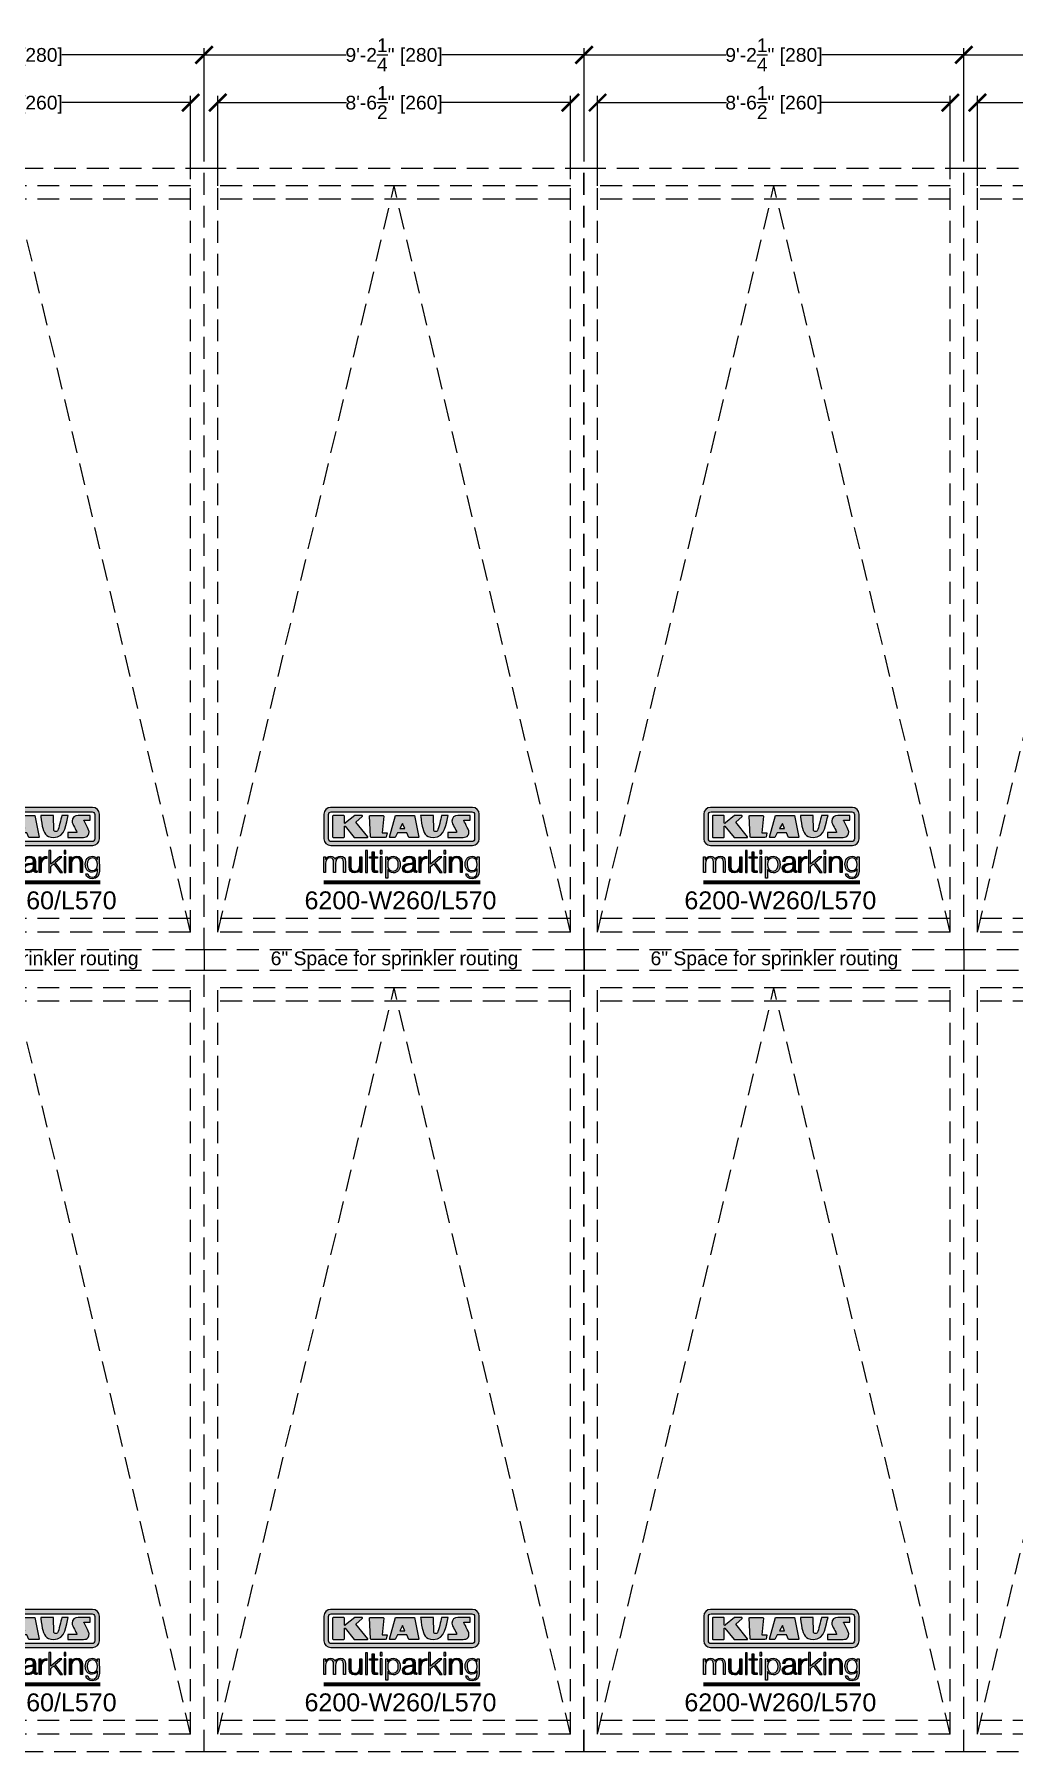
# Model space of a CAD drawing. Extents: x -210816 to 20092, y 4708 to 41486.
# Drawn here: x 17060.2 to 17344.3, y 5473.3 to 5971.7 of the extents above; entities that cross this region are included whole.
import ezdxf

# ---------------------------------------------------------------- set-up
doc = ezdxf.new("R2010")
doc.units = 0
doc.header["$MEASUREMENT"] = 0
doc.linetypes.add('DASHED', pattern=[0.2067, 0.1654, -0.0413])
doc.linetypes.add('HIDDEN', pattern=[9.525, 6.35, -3.175])
doc.layers.get('0').update_dxf_attribs({"linetype": 'CONTINUOUS'})
doc.layers.get('DEFPOINTS').update_dxf_attribs({"linetype": 'CONTINUOUS'})
for name, color, linetype in [('DIM', 6, 'CONTINUOUS'), ('KLAUS', 30, 'CONTINUOUS'), ('LOGO', 7, 'CONTINUOUS')]:
    doc.layers.add(name, color=color, linetype=linetype)
doc.styles.get("Standard").update_dxf_attribs({"font": 'arial.ttf'})
doc.dimstyles.get("Standard").update_dxf_attribs({"dimtxt": 5, "dimasz": 5, "dimexe": 2, "dimexo": 2, "dimgap": 0.09, "dimtad": 0, "dimtih": 1, "dimtoh": 1, "dimdec": 1, "dimzin": 0, "dimdsep": 46, "dimlunit": 4, "dimtxsty": 'Standard', "dimblk": 'ARCHTICK', "dimcen": -0.09, "dimadec": 0, "dimazin": 0, "dimtfac": 1, "dimtdec": 4, "dimtofl": 0, "dimtmove": 0, "dimatfit": 3, "dimldrblk": 'ARCHTICK', "dimfxl": 1, "dimtolj": 1, "dimtzin": 0, "dimarcsym": 0})

# ---------------------------------------------------------------- blocks, each defined once
blk = doc.blocks.new('KLAUS')
at = {"layer": 'LOGO'}
h = blk.add_hatch(color=8, dxfattribs=at)
h.dxf.hatch_style = 2
edge = h.paths.add_edge_path()
edge.add_spline(control_points=[(3.6, 29.09), (2.88, 29.09), (2.3, 28.51), (2.3, 27.8), (2.3, 27.8), (2.3, 16.11), (2.3, 16.11), (2.3, 15.39), (2.88, 14.81), (3.6, 14.81), (3.6, 14.81), (71.16, 14.81), (71.16, 14.81), (71.88, 14.81), (72.46, 15.39), (72.46, 16.11), (72.46, 16.11), (72.46, 27.8), (72.46, 27.8), (72.46, 28.51), (71.88, 29.09), (71.16, 29.09), (71.16, 29.09), (3.6, 29.09), (3.6, 29.09), (3.6, 29.09), (3.6, 29.09), (3.6, 29.09)], knot_values=[0, 0, 0, 0, 1, 1, 1, 2, 2, 2, 3, 3, 3, 4, 4, 4, 5, 5, 5, 6, 6, 6, 7, 7, 7, 8, 8, 8, 9, 9, 9, 9], degree=3, periodic=0)
edge = h.paths.add_edge_path()
edge.add_spline(control_points=[(3.35, 31.23), (3.35, 31.23), (71.47, 31.23), (71.47, 31.23), (73.26, 31.23), (74.71, 29.77), (74.71, 27.99), (74.71, 27.99), (74.71, 16.17), (74.71, 16.17), (74.71, 14.38), (73.26, 12.93), (71.47, 12.93), (71.47, 12.93), (3.35, 12.93), (3.35, 12.93), (1.56, 12.93), (0.11, 14.38), (0.11, 16.17), (0.11, 16.17), (0.11, 27.99), (0.11, 27.99), (0.11, 29.77), (1.56, 31.23), (3.35, 31.23), (3.35, 31.23), (3.35, 31.23), (3.35, 31.23)], knot_values=[0, 0, 0, 0, 1, 1, 1, 2, 2, 2, 3, 3, 3, 4, 4, 4, 5, 5, 5, 6, 6, 6, 7, 7, 7, 8, 8, 8, 9, 9, 9, 9], degree=3, periodic=0)
h = blk.add_hatch(color=8, dxfattribs=at)
h.dxf.hatch_style = 2
edge = h.paths.add_edge_path()
edge.add_spline(control_points=[(4.5, 27.33), (4.5, 27.33), (9.7, 27.33), (9.7, 27.33), (9.84, 27.33), (9.96, 27.22), (9.96, 27.08), (9.96, 27.08), (9.96, 23.69), (9.96, 23.69), (9.96, 23.69), (9.94, 23.64), (10.04, 23.59), (10.14, 23.53), (10.2, 23.57), (10.2, 23.57), (10.2, 23.57), (10.51, 23.75), (10.51, 23.75), (10.51, 23.75), (14.94, 27.33), (14.94, 27.33), (14.94, 27.33), (18.41, 27.33), (18.41, 27.33), (18.41, 27.33), (18.49, 27.33), (18.56, 27.2), (18.65, 27.04), (18.53, 26.91), (18.53, 26.91), (18.53, 26.91), (15.49, 24.11), (15.49, 24.11), (15.49, 24.11), (21.14, 17.06), (21.14, 17.06), (21.14, 17.06), (21.13, 16.91), (21.13, 16.91), (21.08, 16.84), (20.99, 16.82), (20.99, 16.82), (20.99, 16.82), (14.7, 16.82), (14.7, 16.82), (14.7, 16.82), (10.26, 22.17), (10.26, 22.17), (10.26, 22.17), (10.19, 22.24), (10.08, 22.21), (9.97, 22.18), (9.96, 22.11), (9.96, 22.11), (9.96, 22.11), (9.96, 17.08), (9.96, 17.08), (9.96, 16.94), (9.84, 16.82), (9.7, 16.82), (9.7, 16.82), (4.5, 16.82), (4.5, 16.82), (4.36, 16.82), (4.25, 16.94), (4.25, 17.08), (4.25, 17.08), (4.25, 27.08), (4.25, 27.08), (4.25, 27.22), (4.36, 27.33), (4.5, 27.33), (4.5, 27.33), (4.5, 27.33), (4.5, 27.33)], knot_values=[0, 0, 0, 0, 1, 1, 1, 2, 2, 2, 3, 3, 3, 4, 4, 4, 5, 5, 5, 6, 6, 6, 7, 7, 7, 8, 8, 8, 9, 9, 9, 10, 10, 10, 11, 11, 11, 12, 12, 12, 13, 13, 13, 14, 14, 14, 15, 15, 15, 16, 16, 16, 17, 17, 17, 18, 18, 18, 19, 19, 19, 20, 20, 20, 21, 21, 21, 22, 22, 22, 23, 23, 23, 24, 24, 24, 25, 25, 25, 25], degree=3, periodic=0)
h = blk.add_hatch(color=8, dxfattribs=at)
h.dxf.hatch_style = 2
h.paths.add_polyline_path([(22.42, 17.06), (21.97, 27.15), (22.24, 27.33), (28.55, 27.33), (28.86, 26.97), (28.01, 19.08), (30.26, 19.07), (30.44, 18.95), (30.08, 16.95), (29.49, 16.82), (22.6, 16.82)])
h = blk.add_hatch(color=8, dxfattribs=at)
h.paths.add_polyline_path([(36.52, 21.01), (38.93, 21.01), (37.87, 23.57)])
h.paths.add_polyline_path([(34.52, 27.33), (43.65, 27.33), (45.76, 16.94), (45.57, 16.82), (40.83, 16.82), (39.89, 18.95), (35.42, 18.95), (34.27, 16.82), (31.78, 16.82), (31.66, 17)])
h = blk.add_hatch(color=8, dxfattribs=at)
h.dxf.hatch_style = 2
edge = h.paths.add_edge_path()
edge.add_spline(control_points=[(52.69, 27.32), (52.69, 27.32), (52.88, 20.14), (52.88, 20.14), (53.01, 19.89), (53.2, 19.77), (53.43, 19.71), (53.91, 19.59), (54.43, 19.57), (54.64, 20.03), (55.23, 21.34), (56.27, 25.45), (56.6, 27.33), (56.6, 27.33), (59.77, 27.33), (59.77, 27.33), (58.77, 23.9), (58.56, 16.82), (52.63, 16.76), (48.72, 16.72), (48.01, 19.35), (47.27, 22.24), (46.89, 23.68), (46.54, 27.33), (46.54, 27.33), (46.54, 27.33), (52.69, 27.32), (52.69, 27.32), (52.69, 27.32), (52.69, 27.32), (52.69, 27.32)], knot_values=[0, 0, 0, 0, 1, 1, 1, 2, 2, 2, 3, 3, 3, 4, 4, 4, 5, 5, 5, 6, 6, 6, 7, 7, 7, 8, 8, 8, 9, 9, 9, 10, 10, 10, 10], degree=3, periodic=0)
h = blk.add_hatch(color=8, dxfattribs=at)
h.dxf.hatch_style = 2
edge = h.paths.add_edge_path()
edge.add_spline(control_points=[(64.46, 27.33), (64.46, 27.33), (70.31, 27.33), (70.31, 27.33), (70.31, 26.52), (70.31, 26.02), (70.31, 25.12), (70.31, 25.12), (67.3, 25.12), (67.3, 25.12), (67.24, 25.04), (67.25, 25.11), (67.25, 24.91), (67.25, 24.88), (69.73, 20.38), (69.73, 19.57), (69.73, 16.4), (67.22, 16.81), (65.9, 16.82), (65.9, 16.82), (59.59, 16.82), (59.59, 16.82), (59.59, 17.76), (59.59, 18.23), (59.59, 19.14), (59.59, 19.14), (63.75, 19.14), (63.75, 19.14), (63.82, 19.22), (63.81, 19.11), (63.81, 19.31), (63.81, 20.32), (61.58, 23.06), (61.58, 24.63), (61.58, 26.33), (62.83, 27.34), (64.46, 27.33), (64.46, 27.33), (64.46, 27.33), (64.46, 27.33)], knot_values=[0, 0, 0, 0, 1, 1, 1, 2, 2, 2, 3, 3, 3, 4, 4, 4, 5, 5, 5, 6, 6, 6, 7, 7, 7, 8, 8, 8, 9, 9, 9, 10, 10, 10, 11, 11, 11, 12, 12, 12, 13, 13, 13, 13], degree=3, periodic=0)
h = blk.add_hatch(color=30, dxfattribs=at)
h.dxf.hatch_style = 2
h.paths.add_polyline_path([(20.07, 0), (20.99, 0), (20.99, 10.45), (20.07, 10.45)])
h = blk.add_hatch(color=30, dxfattribs=at)
h.dxf.hatch_style = 2
edge = h.paths.add_edge_path()
edge.add_spline(control_points=[(24.22, 9.82), (24.22, 9.82), (23.3, 9.82), (23.3, 9.82), (23.3, 9.82), (23.3, 7.55), (23.3, 7.55), (23.3, 7.55), (21.98, 7.55), (21.98, 7.55), (21.98, 7.55), (21.98, 6.78), (21.98, 6.78), (21.98, 6.78), (23.3, 6.78), (23.3, 6.78), (23.3, 6.78), (23.3, 1.61), (23.3, 1.61), (23.28, 0.32), (23.71, -0.09), (24.94, -0.09), (25.22, -0.09), (25.48, -0.06), (25.76, -0.06), (25.76, -0.06), (25.76, 0.73), (25.76, 0.73), (25.5, 0.7), (25.23, 0.69), (24.97, 0.69), (24.31, 0.73), (24.22, 1.08), (24.22, 1.68), (24.22, 1.68), (24.22, 6.78), (24.22, 6.78), (24.22, 6.78), (25.76, 6.78), (25.76, 6.78), (25.76, 6.78), (25.76, 7.55), (25.76, 7.55), (25.76, 7.55), (24.22, 7.55), (24.22, 7.55), (24.22, 7.55), (24.22, 9.82), (24.22, 9.82), (24.22, 9.82), (24.22, 9.82), (24.22, 9.82)], knot_values=[0, 0, 0, 0, 1, 1, 1, 2, 2, 2, 3, 3, 3, 4, 4, 4, 5, 5, 5, 6, 6, 6, 7, 7, 7, 8, 8, 8, 9, 9, 9, 10, 10, 10, 11, 11, 11, 12, 12, 12, 13, 13, 13, 14, 14, 14, 15, 15, 15, 16, 16, 16, 17, 17, 17, 17], degree=3, periodic=0)
h = blk.add_hatch(color=30, dxfattribs=at)
h.paths.add_polyline_path([(27.1, 0), (28.03, 0), (28.03, 7.55), (27.1, 7.55)])
h.paths.add_polyline_path([(27.1, 8.98), (28.03, 8.98), (28.03, 10.45), (27.1, 10.45)])
h = blk.add_hatch(color=30, dxfattribs=at)
h.dxf.hatch_style = 2
h.paths.add_polyline_path([(50.4, 0), (51.32, 0), (51.32, 2.87), (52.82, 4.11), (55.8, 0), (56.96, 0), (53.52, 4.76), (56.74, 7.55), (55.51, 7.55), (51.32, 3.89), (51.32, 10.45), (50.4, 10.45)])
h = blk.add_hatch(color=30, dxfattribs=at)
h.paths.add_polyline_path([(57.74, 0), (58.66, 0), (58.66, 7.55), (57.74, 7.55)])
h.paths.add_polyline_path([(57.74, 8.98), (58.66, 8.98), (58.66, 10.45), (57.74, 10.45)])
h = blk.add_hatch(color=30, dxfattribs=at)
h.dxf.hatch_style = 2
edge = h.paths.add_edge_path()
edge.add_spline(control_points=[(0, 0), (0, 0), (0.92, 0), (0.92, 0), (0.92, 0), (0.92, 4.22), (0.92, 4.22), (0.94, 5.8), (1.58, 7), (3.18, 7), (4.35, 7), (4.77, 6.15), (4.76, 5.12), (4.76, 5.12), (4.76, 0), (4.76, 0), (4.76, 0), (5.68, 0), (5.68, 0), (5.68, 0), (5.68, 4.27), (5.68, 4.27), (5.68, 5.68), (6.14, 7), (7.73, 7), (9.05, 7), (9.52, 6.32), (9.52, 5.08), (9.52, 5.08), (9.52, 0), (9.52, 0), (9.52, 0), (10.44, 0), (10.44, 0), (10.44, 0), (10.44, 5.12), (10.44, 5.12), (10.44, 6.91), (9.59, 7.77), (7.94, 7.77), (6.94, 7.77), (5.99, 7.29), (5.54, 6.3), (5.26, 7.29), (4.36, 7.77), (3.37, 7.77), (2.17, 7.77), (1.38, 7.19), (0.89, 6.28), (0.89, 6.28), (0.85, 6.28), (0.85, 6.28), (0.85, 6.28), (0.85, 7.55), (0.85, 7.55), (0.85, 7.55), (0, 7.55), (0, 7.55), (0, 7.55), (0, 0), (0, 0), (0, 0), (0, 0), (0, 0)], knot_values=[0, 0, 0, 0, 1, 1, 1, 2, 2, 2, 3, 3, 3, 4, 4, 4, 5, 5, 5, 6, 6, 6, 7, 7, 7, 8, 8, 8, 9, 9, 9, 10, 10, 10, 11, 11, 11, 12, 12, 12, 13, 13, 13, 14, 14, 14, 15, 15, 15, 16, 16, 16, 17, 17, 17, 18, 18, 18, 19, 19, 19, 20, 20, 20, 21, 21, 21, 21], degree=3, periodic=0)
h = blk.add_hatch(color=30, dxfattribs=at)
h.dxf.hatch_style = 2
edge = h.paths.add_edge_path()
edge.add_spline(control_points=[(18.31, 7.55), (18.31, 7.55), (17.39, 7.55), (17.39, 7.55), (17.39, 7.55), (17.39, 3.59), (17.39, 3.59), (17.39, 2.05), (16.7, 0.56), (15.12, 0.56), (13.66, 0.56), (13.15, 1.27), (13.1, 2.64), (13.1, 2.64), (13.1, 7.55), (13.1, 7.55), (13.1, 7.55), (12.18, 7.55), (12.18, 7.55), (12.18, 7.55), (12.18, 2.65), (12.18, 2.65), (12.18, 0.89), (12.93, -0.22), (14.83, -0.22), (15.96, -0.22), (16.95, 0.35), (17.44, 1.36), (17.44, 1.36), (17.47, 1.36), (17.47, 1.36), (17.47, 1.36), (17.47, 0), (17.47, 0), (17.47, 0), (18.31, 0), (18.31, 0), (18.31, 0), (18.31, 7.55), (18.31, 7.55), (18.31, 7.55), (18.31, 7.55), (18.31, 7.55)], knot_values=[0, 0, 0, 0, 1, 1, 1, 2, 2, 2, 3, 3, 3, 4, 4, 4, 5, 5, 5, 6, 6, 6, 7, 7, 7, 8, 8, 8, 9, 9, 9, 10, 10, 10, 11, 11, 11, 12, 12, 12, 13, 13, 13, 14, 14, 14, 14], degree=3, periodic=0)
h = blk.add_hatch(color=30, dxfattribs=at)
edge = h.paths.add_edge_path()
edge.add_spline(control_points=[(35.84, 3.78), (35.84, 2.21), (35.12, 0.56), (33.37, 0.56), (31.4, 0.56), (30.72, 2.21), (30.72, 3.78), (30.72, 5.49), (31.33, 7), (33.37, 7), (35.12, 7), (35.84, 5.34), (35.84, 3.78), (35.84, 3.78), (35.84, 3.78), (35.84, 3.78)], knot_values=[0, 0, 0, 0, 1, 1, 1, 2, 2, 2, 3, 3, 3, 4, 4, 4, 5, 5, 5, 5], degree=3, periodic=0)
edge = h.paths.add_edge_path()
edge.add_spline(control_points=[(29.79, -2.8), (29.79, -2.8), (30.72, -2.8), (30.72, -2.8), (30.72, -2.8), (30.72, 1.43), (30.72, 1.43), (30.72, 1.43), (30.74, 1.43), (30.74, 1.43), (31.14, 0.35), (32.24, -0.22), (33.37, -0.22), (35.66, -0.22), (36.76, 1.64), (36.76, 3.78), (36.76, 5.91), (35.66, 7.77), (33.37, 7.77), (32.15, 7.77), (31.1, 7.14), (30.67, 6.12), (30.67, 6.12), (30.64, 6.12), (30.64, 6.12), (30.64, 6.12), (30.64, 7.55), (30.64, 7.55), (30.64, 7.55), (29.79, 7.55), (29.79, 7.55), (29.79, 7.55), (29.79, -2.8), (29.79, -2.8), (29.79, -2.8), (29.79, -2.8), (29.79, -2.8)], knot_values=[0, 0, 0, 0, 1, 1, 1, 2, 2, 2, 3, 3, 3, 4, 4, 4, 5, 5, 5, 6, 6, 6, 7, 7, 7, 8, 8, 8, 9, 9, 9, 10, 10, 10, 11, 11, 11, 12, 12, 12, 12], degree=3, periodic=0)
h = blk.add_hatch(color=30, dxfattribs=at)
edge = h.paths.add_edge_path()
edge.add_spline(control_points=[(43.03, 2.93), (43.04, 1.45), (41.8, 0.56), (40.39, 0.56), (39.53, 0.56), (38.71, 1.13), (38.71, 2.05), (38.71, 3.53), (40.66, 3.51), (42.22, 3.79), (42.47, 3.84), (42.88, 3.91), (43, 4.13), (43, 4.13), (43.03, 4.13), (43.03, 4.13), (43.03, 4.13), (43.03, 2.93), (43.03, 2.93), (43.03, 2.93), (43.03, 2.93), (43.03, 2.93)], knot_values=[0, 0, 0, 0, 1, 1, 1, 2, 2, 2, 3, 3, 3, 4, 4, 4, 5, 5, 5, 6, 6, 6, 7, 7, 7, 7], degree=3, periodic=0)
edge = h.paths.add_edge_path()
edge.add_spline(control_points=[(39.03, 5.24), (39.06, 6.47), (39.91, 7), (41.05, 7), (42.14, 7), (43.03, 6.69), (43.03, 5.45), (43.03, 4.61), (42.6, 4.51), (41.84, 4.42), (39.85, 4.19), (37.79, 4.11), (37.79, 1.99), (37.79, 0.47), (38.93, -0.22), (40.32, -0.22), (41.77, -0.22), (42.43, 0.34), (43.07, 1.32), (43.07, 1.32), (43.1, 1.32), (43.1, 1.32), (43.1, 0.53), (43.25, 0), (44.19, 0), (44.43, 0), (44.58, 0.01), (44.79, 0.06), (44.79, 0.06), (44.79, 0.83), (44.79, 0.83), (44.71, 0.81), (44.6, 0.78), (44.49, 0.78), (44.13, 0.78), (43.95, 0.98), (43.95, 1.33), (43.95, 1.33), (43.95, 5.34), (43.95, 5.34), (43.95, 7.36), (42.5, 7.77), (41.17, 7.77), (39.44, 7.77), (38.2, 7.01), (38.11, 5.24), (38.11, 5.24), (39.03, 5.24), (39.03, 5.24), (39.03, 5.24), (39.03, 5.24), (39.03, 5.24)], knot_values=[0, 0, 0, 0, 1, 1, 1, 2, 2, 2, 3, 3, 3, 4, 4, 4, 5, 5, 5, 6, 6, 6, 7, 7, 7, 8, 8, 8, 9, 9, 9, 10, 10, 10, 11, 11, 11, 12, 12, 12, 13, 13, 13, 14, 14, 14, 15, 15, 15, 16, 16, 16, 17, 17, 17, 17], degree=3, periodic=0)
h = blk.add_hatch(color=30, dxfattribs=at)
h.dxf.hatch_style = 2
edge = h.paths.add_edge_path()
edge.add_spline(control_points=[(45.79, 0), (45.79, 0), (46.71, 0), (46.71, 0), (46.71, 0), (46.71, 4.03), (46.71, 4.03), (46.71, 5.59), (47.85, 6.82), (49.52, 6.73), (49.52, 6.73), (49.52, 7.66), (49.52, 7.66), (48.16, 7.72), (47.14, 7), (46.67, 5.78), (46.67, 5.78), (46.64, 5.78), (46.64, 5.78), (46.64, 5.78), (46.64, 7.55), (46.64, 7.55), (46.64, 7.55), (45.79, 7.55), (45.79, 7.55), (45.79, 7.55), (45.79, 0), (45.79, 0), (45.79, 0), (45.79, 0), (45.79, 0)], knot_values=[0, 0, 0, 0, 1, 1, 1, 2, 2, 2, 3, 3, 3, 4, 4, 4, 5, 5, 5, 6, 6, 6, 7, 7, 7, 8, 8, 8, 9, 9, 9, 10, 10, 10, 10], degree=3, periodic=0)
h = blk.add_hatch(color=30, dxfattribs=at)
h.dxf.hatch_style = 2
edge = h.paths.add_edge_path()
edge.add_spline(control_points=[(60.41, 0), (60.41, 0), (61.33, 0), (61.33, 0), (61.33, 0), (61.33, 4.41), (61.33, 4.41), (61.36, 5.89), (62.24, 7), (63.7, 7), (65.2, 7), (65.62, 6.02), (65.62, 4.71), (65.62, 4.71), (65.62, 0), (65.62, 0), (65.62, 0), (66.54, 0), (66.54, 0), (66.54, 0), (66.54, 4.86), (66.54, 4.86), (66.54, 6.66), (65.9, 7.77), (63.78, 7.77), (62.71, 7.77), (61.7, 7.16), (61.36, 6.25), (61.36, 6.25), (61.33, 6.25), (61.33, 6.25), (61.33, 6.25), (61.33, 7.55), (61.33, 7.55), (61.33, 7.55), (60.41, 7.55), (60.41, 7.55), (60.41, 7.55), (60.41, 0), (60.41, 0), (60.41, 0), (60.41, 0), (60.41, 0)], knot_values=[0, 0, 0, 0, 1, 1, 1, 2, 2, 2, 3, 3, 3, 4, 4, 4, 5, 5, 5, 6, 6, 6, 7, 7, 7, 8, 8, 8, 9, 9, 9, 10, 10, 10, 11, 11, 11, 12, 12, 12, 13, 13, 13, 14, 14, 14, 14], degree=3, periodic=0)
h = blk.add_hatch(color=30, dxfattribs=at)
edge = h.paths.add_edge_path()
edge.add_spline(control_points=[(71.32, 0.86), (69.62, 0.86), (68.83, 2.34), (68.83, 3.86), (68.83, 5.43), (69.56, 7), (71.32, 7), (73.06, 7), (73.75, 5.34), (73.75, 3.86), (73.75, 2.33), (72.91, 0.86), (71.32, 0.86), (71.32, 0.86), (71.32, 0.86), (71.32, 0.86)], knot_values=[0, 0, 0, 0, 1, 1, 1, 2, 2, 2, 3, 3, 3, 4, 4, 4, 5, 5, 5, 5], degree=3, periodic=0)
edge = h.paths.add_edge_path()
edge.add_spline(control_points=[(74.67, 7.55), (74.67, 7.55), (73.75, 7.55), (73.75, 7.55), (73.75, 7.55), (73.75, 6.25), (73.75, 6.25), (73.75, 6.25), (73.72, 6.25), (73.72, 6.25), (73.35, 7.09), (72.41, 7.77), (71.32, 7.77), (69.13, 7.77), (67.9, 6.05), (67.9, 3.97), (67.9, 1.82), (68.9, 0.09), (71.32, 0.09), (72.4, 0.09), (73.29, 0.72), (73.72, 1.64), (73.72, 1.64), (73.75, 1.64), (73.75, 1.64), (73.75, 1.64), (73.75, 0.61), (73.75, 0.61), (73.75, -1.23), (73.01, -2.24), (71.32, -2.24), (70.29, -2.24), (69.31, -1.85), (69.1, -0.73), (69.1, -0.73), (68.18, -0.73), (68.18, -0.73), (68.31, -2.34), (69.81, -3.02), (71.32, -3.02), (73.79, -3.02), (74.65, -1.64), (74.67, 0.61), (74.67, 0.61), (74.67, 7.55), (74.67, 7.55), (74.67, 7.55), (74.67, 7.55), (74.67, 7.55)], knot_values=[0, 0, 0, 0, 1, 1, 1, 2, 2, 2, 3, 3, 3, 4, 4, 4, 5, 5, 5, 6, 6, 6, 7, 7, 7, 8, 8, 8, 9, 9, 9, 10, 10, 10, 11, 11, 11, 12, 12, 12, 13, 13, 13, 14, 14, 14, 15, 15, 15, 16, 16, 16, 16], degree=3, periodic=0)
for points in [[(22.42, 17.06), (21.97, 27.15), (22.24, 27.33), (28.55, 27.33), (28.86, 26.97), (28.01, 19.08), (30.26, 19.07), (30.44, 18.95), (30.08, 16.95), (29.49, 16.82), (22.6, 16.82), (22.42, 17.06), (22.42, 17.06)], [(34.52, 27.33), (43.65, 27.33), (45.76, 16.94), (45.57, 16.82), (40.83, 16.82), (39.89, 18.95), (35.42, 18.95), (34.27, 16.82), (31.78, 16.82), (31.66, 17), (34.52, 27.33), (34.52, 27.33)], [(36.52, 21.01), (38.93, 21.01), (37.87, 23.57), (36.52, 21.01), (36.52, 21.01)], [(20.07, 0), (20.99, 0), (20.99, 10.45), (20.07, 10.45), (20.07, 0), (20.07, 0)], [(27.1, 8.98), (28.03, 8.98), (28.03, 10.45), (27.1, 10.45), (27.1, 8.98), (27.1, 8.98)], [(50.4, 0), (51.32, 0), (51.32, 2.87), (52.82, 4.11), (55.8, 0), (56.96, 0), (53.52, 4.76), (56.74, 7.55), (55.51, 7.55), (51.32, 3.89), (51.32, 10.45), (50.4, 10.45), (50.4, 0), (50.4, 0)], [(57.74, 8.98), (58.66, 8.98), (58.66, 10.45), (57.74, 10.45), (57.74, 8.98), (57.74, 8.98)], [(27.1, 0), (28.03, 0), (28.03, 7.55), (27.1, 7.55), (27.1, 0), (27.1, 0)], [(57.74, 0), (58.66, 0), (58.66, 7.55), (57.74, 7.55), (57.74, 0), (57.74, 0)]]:
    blk.add_lwpolyline(points, dxfattribs=at)
for points, knots in [([(3.35, 31.23), (3.35, 31.23), (71.47, 31.23), (71.47, 31.23), (73.26, 31.23), (74.71, 29.77), (74.71, 27.99), (74.71, 27.99), (74.71, 16.17), (74.71, 16.17), (74.71, 14.38), (73.26, 12.93), (71.47, 12.93), (71.47, 12.93), (3.35, 12.93), (3.35, 12.93), (1.56, 12.93), (0.11, 14.38), (0.11, 16.17), (0.11, 16.17), (0.11, 27.99), (0.11, 27.99), (0.11, 29.77), (1.56, 31.23), (3.35, 31.23), (3.35, 31.23), (3.35, 31.23), (3.35, 31.23)], [0, 0, 0, 0, 1, 1, 1, 2, 2, 2, 3, 3, 3, 4, 4, 4, 5, 5, 5, 6, 6, 6, 7, 7, 7, 8, 8, 8, 9, 9, 9, 9]), ([(3.6, 29.09), (2.88, 29.09), (2.3, 28.51), (2.3, 27.8), (2.3, 27.8), (2.3, 16.11), (2.3, 16.11), (2.3, 15.39), (2.88, 14.81), (3.6, 14.81), (3.6, 14.81), (71.16, 14.81), (71.16, 14.81), (71.88, 14.81), (72.46, 15.39), (72.46, 16.11), (72.46, 16.11), (72.46, 27.8), (72.46, 27.8), (72.46, 28.51), (71.88, 29.09), (71.16, 29.09), (71.16, 29.09), (3.6, 29.09), (3.6, 29.09), (3.6, 29.09), (3.6, 29.09), (3.6, 29.09)], [0, 0, 0, 0, 1, 1, 1, 2, 2, 2, 3, 3, 3, 4, 4, 4, 5, 5, 5, 6, 6, 6, 7, 7, 7, 8, 8, 8, 9, 9, 9, 9]), ([(4.5, 27.33), (4.5, 27.33), (9.7, 27.33), (9.7, 27.33), (9.84, 27.33), (9.96, 27.22), (9.96, 27.08), (9.96, 27.08), (9.96, 23.69), (9.96, 23.69), (9.96, 23.69), (9.94, 23.64), (10.04, 23.59), (10.14, 23.53), (10.2, 23.57), (10.2, 23.57), (10.2, 23.57), (10.51, 23.75), (10.51, 23.75), (10.51, 23.75), (14.94, 27.33), (14.94, 27.33), (14.94, 27.33), (18.41, 27.33), (18.41, 27.33), (18.41, 27.33), (18.49, 27.33), (18.56, 27.2), (18.65, 27.04), (18.53, 26.91), (18.53, 26.91), (18.53, 26.91), (15.49, 24.11), (15.49, 24.11), (15.49, 24.11), (21.14, 17.06), (21.14, 17.06), (21.14, 17.06), (21.13, 16.91), (21.13, 16.91), (21.08, 16.84), (20.99, 16.82), (20.99, 16.82), (20.99, 16.82), (14.7, 16.82), (14.7, 16.82), (14.7, 16.82), (10.26, 22.17), (10.26, 22.17), (10.26, 22.17), (10.19, 22.24), (10.08, 22.21), (9.97, 22.18), (9.96, 22.11), (9.96, 22.11), (9.96, 22.11), (9.96, 17.08), (9.96, 17.08), (9.96, 16.94), (9.84, 16.82), (9.7, 16.82), (9.7, 16.82), (4.5, 16.82), (4.5, 16.82), (4.36, 16.82), (4.25, 16.94), (4.25, 17.08), (4.25, 17.08), (4.25, 27.08), (4.25, 27.08), (4.25, 27.22), (4.36, 27.33), (4.5, 27.33), (4.5, 27.33), (4.5, 27.33), (4.5, 27.33)], [0, 0, 0, 0, 1, 1, 1, 2, 2, 2, 3, 3, 3, 4, 4, 4, 5, 5, 5, 6, 6, 6, 7, 7, 7, 8, 8, 8, 9, 9, 9, 10, 10, 10, 11, 11, 11, 12, 12, 12, 13, 13, 13, 14, 14, 14, 15, 15, 15, 16, 16, 16, 17, 17, 17, 18, 18, 18, 19, 19, 19, 20, 20, 20, 21, 21, 21, 22, 22, 22, 23, 23, 23, 24, 24, 24, 25, 25, 25, 25]), ([(52.69, 27.32), (52.69, 27.32), (52.88, 20.14), (52.88, 20.14), (53.01, 19.89), (53.2, 19.77), (53.43, 19.71), (53.91, 19.59), (54.43, 19.57), (54.64, 20.03), (55.23, 21.34), (56.27, 25.45), (56.6, 27.33), (56.6, 27.33), (59.77, 27.33), (59.77, 27.33), (58.77, 23.9), (58.56, 16.82), (52.63, 16.76), (48.72, 16.72), (48.01, 19.35), (47.27, 22.24), (46.89, 23.68), (46.54, 27.33), (46.54, 27.33), (46.54, 27.33), (52.69, 27.32), (52.69, 27.32), (52.69, 27.32), (52.69, 27.32), (52.69, 27.32)], [0, 0, 0, 0, 1, 1, 1, 2, 2, 2, 3, 3, 3, 4, 4, 4, 5, 5, 5, 6, 6, 6, 7, 7, 7, 8, 8, 8, 9, 9, 9, 10, 10, 10, 10]), ([(64.46, 27.33), (64.46, 27.33), (70.31, 27.33), (70.31, 27.33), (70.31, 26.52), (70.31, 26.02), (70.31, 25.12), (70.31, 25.12), (67.3, 25.12), (67.3, 25.12), (67.24, 25.04), (67.25, 25.11), (67.25, 24.91), (67.25, 24.88), (69.73, 20.38), (69.73, 19.57), (69.73, 16.4), (67.22, 16.81), (65.9, 16.82), (65.9, 16.82), (59.59, 16.82), (59.59, 16.82), (59.59, 17.76), (59.59, 18.23), (59.59, 19.14), (59.59, 19.14), (63.75, 19.14), (63.75, 19.14), (63.82, 19.22), (63.81, 19.11), (63.81, 19.31), (63.81, 20.32), (61.58, 23.06), (61.58, 24.63), (61.58, 26.33), (62.83, 27.34), (64.46, 27.33), (64.46, 27.33), (64.46, 27.33), (64.46, 27.33)], [0, 0, 0, 0, 1, 1, 1, 2, 2, 2, 3, 3, 3, 4, 4, 4, 5, 5, 5, 6, 6, 6, 7, 7, 7, 8, 8, 8, 9, 9, 9, 10, 10, 10, 11, 11, 11, 12, 12, 12, 13, 13, 13, 13]), ([(24.22, 9.82), (24.22, 9.82), (23.3, 9.82), (23.3, 9.82), (23.3, 9.82), (23.3, 7.55), (23.3, 7.55), (23.3, 7.55), (21.98, 7.55), (21.98, 7.55), (21.98, 7.55), (21.98, 6.78), (21.98, 6.78), (21.98, 6.78), (23.3, 6.78), (23.3, 6.78), (23.3, 6.78), (23.3, 1.61), (23.3, 1.61), (23.28, 0.32), (23.71, -0.09), (24.94, -0.09), (25.22, -0.09), (25.48, -0.06), (25.76, -0.06), (25.76, -0.06), (25.76, 0.73), (25.76, 0.73), (25.5, 0.7), (25.23, 0.69), (24.97, 0.69), (24.31, 0.73), (24.22, 1.08), (24.22, 1.68), (24.22, 1.68), (24.22, 6.78), (24.22, 6.78), (24.22, 6.78), (25.76, 6.78), (25.76, 6.78), (25.76, 6.78), (25.76, 7.55), (25.76, 7.55), (25.76, 7.55), (24.22, 7.55), (24.22, 7.55), (24.22, 7.55), (24.22, 9.82), (24.22, 9.82), (24.22, 9.82), (24.22, 9.82), (24.22, 9.82)], [0, 0, 0, 0, 1, 1, 1, 2, 2, 2, 3, 3, 3, 4, 4, 4, 5, 5, 5, 6, 6, 6, 7, 7, 7, 8, 8, 8, 9, 9, 9, 10, 10, 10, 11, 11, 11, 12, 12, 12, 13, 13, 13, 14, 14, 14, 15, 15, 15, 16, 16, 16, 17, 17, 17, 17]), ([(0, 0), (0, 0), (0.92, 0), (0.92, 0), (0.92, 0), (0.92, 4.22), (0.92, 4.22), (0.94, 5.8), (1.58, 7), (3.18, 7), (4.35, 7), (4.77, 6.15), (4.76, 5.12), (4.76, 5.12), (4.76, 0), (4.76, 0), (4.76, 0), (5.68, 0), (5.68, 0), (5.68, 0), (5.68, 4.27), (5.68, 4.27), (5.68, 5.68), (6.14, 7), (7.73, 7), (9.05, 7), (9.52, 6.32), (9.52, 5.08), (9.52, 5.08), (9.52, 0), (9.52, 0), (9.52, 0), (10.44, 0), (10.44, 0), (10.44, 0), (10.44, 5.12), (10.44, 5.12), (10.44, 6.91), (9.59, 7.77), (7.94, 7.77), (6.94, 7.77), (5.99, 7.29), (5.54, 6.3), (5.26, 7.29), (4.36, 7.77), (3.37, 7.77), (2.17, 7.77), (1.38, 7.19), (0.89, 6.28), (0.89, 6.28), (0.85, 6.28), (0.85, 6.28), (0.85, 6.28), (0.85, 7.55), (0.85, 7.55), (0.85, 7.55), (0, 7.55), (0, 7.55), (0, 7.55), (0, 0), (0, 0), (0, 0), (0, 0), (0, 0)], [0, 0, 0, 0, 1, 1, 1, 2, 2, 2, 3, 3, 3, 4, 4, 4, 5, 5, 5, 6, 6, 6, 7, 7, 7, 8, 8, 8, 9, 9, 9, 10, 10, 10, 11, 11, 11, 12, 12, 12, 13, 13, 13, 14, 14, 14, 15, 15, 15, 16, 16, 16, 17, 17, 17, 18, 18, 18, 19, 19, 19, 20, 20, 20, 21, 21, 21, 21]), ([(18.31, 7.55), (18.31, 7.55), (17.39, 7.55), (17.39, 7.55), (17.39, 7.55), (17.39, 3.59), (17.39, 3.59), (17.39, 2.05), (16.7, 0.56), (15.12, 0.56), (13.66, 0.56), (13.15, 1.27), (13.1, 2.64), (13.1, 2.64), (13.1, 7.55), (13.1, 7.55), (13.1, 7.55), (12.18, 7.55), (12.18, 7.55), (12.18, 7.55), (12.18, 2.65), (12.18, 2.65), (12.18, 0.89), (12.93, -0.22), (14.83, -0.22), (15.96, -0.22), (16.95, 0.35), (17.44, 1.36), (17.44, 1.36), (17.47, 1.36), (17.47, 1.36), (17.47, 1.36), (17.47, 0), (17.47, 0), (17.47, 0), (18.31, 0), (18.31, 0), (18.31, 0), (18.31, 7.55), (18.31, 7.55), (18.31, 7.55), (18.31, 7.55), (18.31, 7.55)], [0, 0, 0, 0, 1, 1, 1, 2, 2, 2, 3, 3, 3, 4, 4, 4, 5, 5, 5, 6, 6, 6, 7, 7, 7, 8, 8, 8, 9, 9, 9, 10, 10, 10, 11, 11, 11, 12, 12, 12, 13, 13, 13, 14, 14, 14, 14]), ([(29.79, -2.8), (29.79, -2.8), (30.72, -2.8), (30.72, -2.8), (30.72, -2.8), (30.72, 1.43), (30.72, 1.43), (30.72, 1.43), (30.74, 1.43), (30.74, 1.43), (31.14, 0.35), (32.24, -0.22), (33.37, -0.22), (35.66, -0.22), (36.76, 1.64), (36.76, 3.78), (36.76, 5.91), (35.66, 7.77), (33.37, 7.77), (32.15, 7.77), (31.1, 7.14), (30.67, 6.12), (30.67, 6.12), (30.64, 6.12), (30.64, 6.12), (30.64, 6.12), (30.64, 7.55), (30.64, 7.55), (30.64, 7.55), (29.79, 7.55), (29.79, 7.55), (29.79, 7.55), (29.79, -2.8), (29.79, -2.8), (29.79, -2.8), (29.79, -2.8), (29.79, -2.8)], [0, 0, 0, 0, 1, 1, 1, 2, 2, 2, 3, 3, 3, 4, 4, 4, 5, 5, 5, 6, 6, 6, 7, 7, 7, 8, 8, 8, 9, 9, 9, 10, 10, 10, 11, 11, 11, 12, 12, 12, 12]), ([(35.84, 3.78), (35.84, 2.21), (35.12, 0.56), (33.37, 0.56), (31.4, 0.56), (30.72, 2.21), (30.72, 3.78), (30.72, 5.49), (31.33, 7), (33.37, 7), (35.12, 7), (35.84, 5.34), (35.84, 3.78), (35.84, 3.78), (35.84, 3.78), (35.84, 3.78)], [0, 0, 0, 0, 1, 1, 1, 2, 2, 2, 3, 3, 3, 4, 4, 4, 5, 5, 5, 5]), ([(39.03, 5.24), (39.06, 6.47), (39.91, 7), (41.05, 7), (42.14, 7), (43.03, 6.69), (43.03, 5.45), (43.03, 4.61), (42.6, 4.51), (41.84, 4.42), (39.85, 4.19), (37.79, 4.11), (37.79, 1.99), (37.79, 0.47), (38.93, -0.22), (40.32, -0.22), (41.77, -0.22), (42.43, 0.34), (43.07, 1.32), (43.07, 1.32), (43.1, 1.32), (43.1, 1.32), (43.1, 0.53), (43.25, 0), (44.19, 0), (44.43, 0), (44.58, 0.01), (44.79, 0.06), (44.79, 0.06), (44.79, 0.83), (44.79, 0.83), (44.71, 0.81), (44.6, 0.78), (44.49, 0.78), (44.13, 0.78), (43.95, 0.98), (43.95, 1.33), (43.95, 1.33), (43.95, 5.34), (43.95, 5.34), (43.95, 7.36), (42.5, 7.77), (41.17, 7.77), (39.44, 7.77), (38.2, 7.01), (38.11, 5.24), (38.11, 5.24), (39.03, 5.24), (39.03, 5.24), (39.03, 5.24), (39.03, 5.24), (39.03, 5.24)], [0, 0, 0, 0, 1, 1, 1, 2, 2, 2, 3, 3, 3, 4, 4, 4, 5, 5, 5, 6, 6, 6, 7, 7, 7, 8, 8, 8, 9, 9, 9, 10, 10, 10, 11, 11, 11, 12, 12, 12, 13, 13, 13, 14, 14, 14, 15, 15, 15, 16, 16, 16, 17, 17, 17, 17]), ([(43.03, 2.93), (43.04, 1.45), (41.8, 0.56), (40.39, 0.56), (39.53, 0.56), (38.71, 1.13), (38.71, 2.05), (38.71, 3.53), (40.66, 3.51), (42.22, 3.79), (42.47, 3.84), (42.88, 3.91), (43, 4.13), (43, 4.13), (43.03, 4.13), (43.03, 4.13), (43.03, 4.13), (43.03, 2.93), (43.03, 2.93), (43.03, 2.93), (43.03, 2.93), (43.03, 2.93)], [0, 0, 0, 0, 1, 1, 1, 2, 2, 2, 3, 3, 3, 4, 4, 4, 5, 5, 5, 6, 6, 6, 7, 7, 7, 7]), ([(45.79, 0), (45.79, 0), (46.71, 0), (46.71, 0), (46.71, 0), (46.71, 4.03), (46.71, 4.03), (46.71, 5.59), (47.85, 6.82), (49.52, 6.73), (49.52, 6.73), (49.52, 7.66), (49.52, 7.66), (48.16, 7.72), (47.14, 7), (46.67, 5.78), (46.67, 5.78), (46.64, 5.78), (46.64, 5.78), (46.64, 5.78), (46.64, 7.55), (46.64, 7.55), (46.64, 7.55), (45.79, 7.55), (45.79, 7.55), (45.79, 7.55), (45.79, 0), (45.79, 0), (45.79, 0), (45.79, 0), (45.79, 0)], [0, 0, 0, 0, 1, 1, 1, 2, 2, 2, 3, 3, 3, 4, 4, 4, 5, 5, 5, 6, 6, 6, 7, 7, 7, 8, 8, 8, 9, 9, 9, 10, 10, 10, 10]), ([(60.41, 0), (60.41, 0), (61.33, 0), (61.33, 0), (61.33, 0), (61.33, 4.41), (61.33, 4.41), (61.36, 5.89), (62.24, 7), (63.7, 7), (65.2, 7), (65.62, 6.02), (65.62, 4.71), (65.62, 4.71), (65.62, 0), (65.62, 0), (65.62, 0), (66.54, 0), (66.54, 0), (66.54, 0), (66.54, 4.86), (66.54, 4.86), (66.54, 6.66), (65.9, 7.77), (63.78, 7.77), (62.71, 7.77), (61.7, 7.16), (61.36, 6.25), (61.36, 6.25), (61.33, 6.25), (61.33, 6.25), (61.33, 6.25), (61.33, 7.55), (61.33, 7.55), (61.33, 7.55), (60.41, 7.55), (60.41, 7.55), (60.41, 7.55), (60.41, 0), (60.41, 0), (60.41, 0), (60.41, 0), (60.41, 0)], [0, 0, 0, 0, 1, 1, 1, 2, 2, 2, 3, 3, 3, 4, 4, 4, 5, 5, 5, 6, 6, 6, 7, 7, 7, 8, 8, 8, 9, 9, 9, 10, 10, 10, 11, 11, 11, 12, 12, 12, 13, 13, 13, 14, 14, 14, 14]), ([(74.67, 7.55), (74.67, 7.55), (73.75, 7.55), (73.75, 7.55), (73.75, 7.55), (73.75, 6.25), (73.75, 6.25), (73.75, 6.25), (73.72, 6.25), (73.72, 6.25), (73.35, 7.09), (72.41, 7.77), (71.32, 7.77), (69.13, 7.77), (67.9, 6.05), (67.9, 3.97), (67.9, 1.82), (68.9, 0.09), (71.32, 0.09), (72.4, 0.09), (73.29, 0.72), (73.72, 1.64), (73.72, 1.64), (73.75, 1.64), (73.75, 1.64), (73.75, 1.64), (73.75, 0.61), (73.75, 0.61), (73.75, -1.23), (73.01, -2.24), (71.32, -2.24), (70.29, -2.24), (69.31, -1.85), (69.1, -0.73), (69.1, -0.73), (68.18, -0.73), (68.18, -0.73), (68.31, -2.34), (69.81, -3.02), (71.32, -3.02), (73.79, -3.02), (74.65, -1.64), (74.67, 0.61), (74.67, 0.61), (74.67, 7.55), (74.67, 7.55), (74.67, 7.55), (74.67, 7.55), (74.67, 7.55)], [0, 0, 0, 0, 1, 1, 1, 2, 2, 2, 3, 3, 3, 4, 4, 4, 5, 5, 5, 6, 6, 6, 7, 7, 7, 8, 8, 8, 9, 9, 9, 10, 10, 10, 11, 11, 11, 12, 12, 12, 13, 13, 13, 14, 14, 14, 15, 15, 15, 16, 16, 16, 16]), ([(71.32, 0.86), (69.62, 0.86), (68.83, 2.34), (68.83, 3.86), (68.83, 5.43), (69.56, 7), (71.32, 7), (73.06, 7), (73.75, 5.34), (73.75, 3.86), (73.75, 2.33), (72.91, 0.86), (71.32, 0.86), (71.32, 0.86), (71.32, 0.86), (71.32, 0.86)], [0, 0, 0, 0, 1, 1, 1, 2, 2, 2, 3, 3, 3, 4, 4, 4, 5, 5, 5, 5])]:
    blk.add_open_spline(points, degree=3, knots=knots, dxfattribs=at)
blk = doc.blocks.new('A$C14290')
at = {"layer": 'KLAUS', "linetype": 'HIDDEN'}
for p, q in [((0, 0), (0, 226.75)), ((110.22, 0), (110.22, 226.75)), ((3.93, 5.12), (3.93, 221.62)), ((3.93, 5.12), (55.11, 221.62)), ((106.29, 221.62), (3.93, 221.62)), ((106.29, 5.12), (55.11, 221.62)), ((106.29, 5.12), (106.29, 221.62)), ((106.29, 5.12), (3.93, 5.12))]:
    blk.add_line(p, q, dxfattribs=at)
at = {"layer": 'KLAUS', "color": 4, "linetype": 'HIDDEN'}
for p, q in [((0, 226.75), (110.22, 226.75)), ((106.29, 217.75), (3.93, 217.75)), ((106.29, 9), (3.93, 9)), ((0, 0), (110.22, 0))]:
    blk.add_line(p, q, dxfattribs=at)
at = {"layer": 'KLAUS', "lineweight": 200}
blk.add_line((80.06, 19.48), (34.69, 19.48), dxfattribs=at)
at = {"layer": 'KLAUS', "linetype": 'DASHED', "xscale": 0.6042342747489289, "yscale": 0.6042342747559075, "zscale": 0.604234274745576, "rotation": 0.01107024451872799}
blk.add_blockref('KLAUS', (34.69, 22.41), dxfattribs=at)
at = {"layer": 'KLAUS', "linetype": 'DASHED'}
blk.add_text('6200-W260/L570', height=5.1969, dxfattribs=at).set_placement((29.13, 11.71))
blk = doc.blocks.new('A$C9742')
at = {"layer": 'KLAUS', "color": 5, "linetype": 'HIDDEN'}
for p, q in [((0, 6), (110.22, 6)), ((0, 6), (0, 0)), ((110.22, 6), (110.22, 0)), ((0, 0), (110.22, 0))]:
    blk.add_line(p, q, dxfattribs=at)
at = {"layer": 'KLAUS', "color": 5, "linetype": 'DASHED'}
blk.add_text('6" Space for sprinkler routing', height=4, dxfattribs=at).set_placement((19.31, 1.49))
blk = doc.blocks.new('_ARCHTICK')
at = {"color": 0, "linetype": 'ByBlock', "const_width": 0.15}
blk.add_lwpolyline([(-0.5, -0.5), (0.5, 0.5)], dxfattribs=at)
blk = doc.blocks.new('*D13125')
at = {"layer": 'DEFPOINTS', "color": 0}
for p in [(17440.12, 5965.75), (17329.9, 5932.84), (17440.12, 5932.84)]:
    blk.add_point(p, dxfattribs=at)
at = {"layer": 'DIM', "color": 0, "lineweight": -2}
for p, q in [((17329.9, 5934.84), (17329.9, 5967.75)), ((17329.9, 5965.75), (17371.16, 5965.75)), ((17440.12, 5965.75), (17398.86, 5965.75)), ((17440.12, 5934.84), (17440.12, 5967.75))]:
    blk.add_line(p, q, dxfattribs=at)
at = {"layer": 'DIM', "color": 0, "lineweight": -2, "xscale": 5, "yscale": 5, "zscale": 5, "rotation": 180}
blk.add_blockref('_ARCHTICK', (17329.9, 5965.75), dxfattribs=at)
at = {"layer": 'DIM', "color": 0, "lineweight": -2, "xscale": 5, "yscale": 5, "zscale": 5}
blk.add_blockref('_ARCHTICK', (17440.12, 5965.75), dxfattribs=at)
at = {"layer": 'DIM', "color": 0, "insert": (17385.01, 5965.75), "char_height": 4, "attachment_point": 5}
blk.add_mtext('\\A1;9\'-2{\\H1.000000x;\\S1/4;}" [280]', dxfattribs=at)
blk = doc.blocks.new('*D13126')
at = {"layer": 'DEFPOINTS', "color": 0}
for p in [(17436.19, 5951.91), (17333.83, 5925.72), (17436.19, 5927.72)]:
    blk.add_point(p, dxfattribs=at)
at = {"layer": 'DIM', "color": 0, "lineweight": -2}
for p, q in [((17333.83, 5927.72), (17333.83, 5953.91)), ((17333.83, 5951.91), (17371.2, 5951.91)), ((17436.19, 5951.91), (17398.82, 5951.91)), ((17436.19, 5929.72), (17436.19, 5953.91))]:
    blk.add_line(p, q, dxfattribs=at)
at = {"layer": 'DIM', "color": 0, "lineweight": -2, "xscale": 5, "yscale": 5, "zscale": 5, "rotation": 180}
blk.add_blockref('_ARCHTICK', (17333.83, 5951.91), dxfattribs=at)
at = {"layer": 'DIM', "color": 0, "lineweight": -2, "xscale": 5, "yscale": 5, "zscale": 5}
blk.add_blockref('_ARCHTICK', (17436.19, 5951.91), dxfattribs=at)
at = {"layer": 'DIM', "color": 0, "insert": (17385.01, 5951.91), "char_height": 4, "attachment_point": 5}
blk.add_mtext('\\A1;8\'-6{\\H1.000000x;\\S1/2;}" [260]', dxfattribs=at)
blk = doc.blocks.new('*D13127')
at = {"layer": 'DEFPOINTS', "color": 0}
for p in [(17329.9, 5965.75), (17219.68, 5932.84), (17329.9, 5932.84)]:
    blk.add_point(p, dxfattribs=at)
at = {"layer": 'DIM', "color": 0, "lineweight": -2}
for p, q in [((17219.68, 5934.84), (17219.68, 5967.75)), ((17219.68, 5965.75), (17260.94, 5965.75)), ((17329.9, 5965.75), (17288.64, 5965.75)), ((17329.9, 5934.84), (17329.9, 5967.75))]:
    blk.add_line(p, q, dxfattribs=at)
at = {"layer": 'DIM', "color": 0, "lineweight": -2, "xscale": 5, "yscale": 5, "zscale": 5, "rotation": 180}
blk.add_blockref('_ARCHTICK', (17219.68, 5965.75), dxfattribs=at)
at = {"layer": 'DIM', "color": 0, "lineweight": -2, "xscale": 5, "yscale": 5, "zscale": 5}
blk.add_blockref('_ARCHTICK', (17329.9, 5965.75), dxfattribs=at)
at = {"layer": 'DIM', "color": 0, "insert": (17274.79, 5965.75), "char_height": 4, "attachment_point": 5}
blk.add_mtext('\\A1;9\'-2{\\H1.000000x;\\S1/4;}" [280]', dxfattribs=at)
blk = doc.blocks.new('*D13128')
at = {"layer": 'DEFPOINTS', "color": 0}
for p in [(17325.97, 5951.91), (17223.61, 5925.72), (17325.97, 5927.72)]:
    blk.add_point(p, dxfattribs=at)
at = {"layer": 'DIM', "color": 0, "lineweight": -2}
for p, q in [((17223.61, 5927.72), (17223.61, 5953.91)), ((17223.61, 5951.91), (17260.98, 5951.91)), ((17325.97, 5951.91), (17288.6, 5951.91)), ((17325.97, 5929.72), (17325.97, 5953.91))]:
    blk.add_line(p, q, dxfattribs=at)
at = {"layer": 'DIM', "color": 0, "lineweight": -2, "xscale": 5, "yscale": 5, "zscale": 5, "rotation": 180}
blk.add_blockref('_ARCHTICK', (17223.61, 5951.91), dxfattribs=at)
at = {"layer": 'DIM', "color": 0, "lineweight": -2, "xscale": 5, "yscale": 5, "zscale": 5}
blk.add_blockref('_ARCHTICK', (17325.97, 5951.91), dxfattribs=at)
at = {"layer": 'DIM', "color": 0, "insert": (17274.79, 5951.91), "char_height": 4, "attachment_point": 5}
blk.add_mtext('\\A1;8\'-6{\\H1.000000x;\\S1/2;}" [260]', dxfattribs=at)
blk = doc.blocks.new('*D13129')
at = {"layer": 'DEFPOINTS', "color": 0}
for p in [(17219.68, 5965.75), (17109.45, 5932.84), (17219.68, 5932.84)]:
    blk.add_point(p, dxfattribs=at)
at = {"layer": 'DIM', "color": 0, "lineweight": -2}
for p, q in [((17109.45, 5934.84), (17109.45, 5967.75)), ((17109.45, 5965.75), (17150.71, 5965.75)), ((17219.68, 5965.75), (17178.42, 5965.75)), ((17219.68, 5934.84), (17219.68, 5967.75))]:
    blk.add_line(p, q, dxfattribs=at)
at = {"layer": 'DIM', "color": 0, "lineweight": -2, "xscale": 5, "yscale": 5, "zscale": 5, "rotation": 180}
blk.add_blockref('_ARCHTICK', (17109.45, 5965.75), dxfattribs=at)
at = {"layer": 'DIM', "color": 0, "lineweight": -2, "xscale": 5, "yscale": 5, "zscale": 5}
blk.add_blockref('_ARCHTICK', (17219.68, 5965.75), dxfattribs=at)
at = {"layer": 'DIM', "color": 0, "insert": (17164.57, 5965.75), "char_height": 4, "attachment_point": 5}
blk.add_mtext('\\A1;9\'-2{\\H1.000000x;\\S1/4;}" [280]', dxfattribs=at)
blk = doc.blocks.new('*D13130')
at = {"layer": 'DEFPOINTS', "color": 0}
for p in [(17215.75, 5951.91), (17113.39, 5925.72), (17215.75, 5927.72)]:
    blk.add_point(p, dxfattribs=at)
at = {"layer": 'DIM', "color": 0, "lineweight": -2}
for p, q in [((17113.39, 5927.72), (17113.39, 5953.91)), ((17113.39, 5951.91), (17150.76, 5951.91)), ((17215.75, 5951.91), (17178.37, 5951.91)), ((17215.75, 5929.72), (17215.75, 5953.91))]:
    blk.add_line(p, q, dxfattribs=at)
at = {"layer": 'DIM', "color": 0, "lineweight": -2, "xscale": 5, "yscale": 5, "zscale": 5, "rotation": 180}
blk.add_blockref('_ARCHTICK', (17113.39, 5951.91), dxfattribs=at)
at = {"layer": 'DIM', "color": 0, "lineweight": -2, "xscale": 5, "yscale": 5, "zscale": 5}
blk.add_blockref('_ARCHTICK', (17215.75, 5951.91), dxfattribs=at)
at = {"layer": 'DIM', "color": 0, "insert": (17164.57, 5951.91), "char_height": 4, "attachment_point": 5}
blk.add_mtext('\\A1;8\'-6{\\H1.000000x;\\S1/2;}" [260]', dxfattribs=at)
blk = doc.blocks.new('*D13131')
at = {"layer": 'DEFPOINTS', "color": 0}
for p in [(17109.45, 5965.75), (16999.23, 5932.84), (17109.45, 5932.84)]:
    blk.add_point(p, dxfattribs=at)
at = {"layer": 'DIM', "color": 0, "lineweight": -2}
for p, q in [((16999.23, 5934.84), (16999.23, 5967.75)), ((16999.23, 5965.75), (17040.49, 5965.75)), ((17109.45, 5965.75), (17068.2, 5965.75)), ((17109.45, 5934.84), (17109.45, 5967.75))]:
    blk.add_line(p, q, dxfattribs=at)
at = {"layer": 'DIM', "color": 0, "lineweight": -2, "xscale": 5, "yscale": 5, "zscale": 5, "rotation": 180}
blk.add_blockref('_ARCHTICK', (16999.23, 5965.75), dxfattribs=at)
at = {"layer": 'DIM', "color": 0, "lineweight": -2, "xscale": 5, "yscale": 5, "zscale": 5}
blk.add_blockref('_ARCHTICK', (17109.45, 5965.75), dxfattribs=at)
at = {"layer": 'DIM', "color": 0, "insert": (17054.34, 5965.75), "char_height": 4, "attachment_point": 5}
blk.add_mtext('\\A1;9\'-2{\\H1.000000x;\\S1/4;}" [280]', dxfattribs=at)
blk = doc.blocks.new('*D13132')
at = {"layer": 'DEFPOINTS', "color": 0}
for p in [(17105.52, 5951.91), (17003.16, 5925.72), (17105.52, 5927.72)]:
    blk.add_point(p, dxfattribs=at)
at = {"layer": 'DIM', "color": 0, "lineweight": -2}
for p, q in [((17003.16, 5927.72), (17003.16, 5953.91)), ((17003.16, 5951.91), (17040.54, 5951.91)), ((17105.52, 5951.91), (17068.15, 5951.91)), ((17105.52, 5929.72), (17105.52, 5953.91))]:
    blk.add_line(p, q, dxfattribs=at)
at = {"layer": 'DIM', "color": 0, "lineweight": -2, "xscale": 5, "yscale": 5, "zscale": 5, "rotation": 180}
blk.add_blockref('_ARCHTICK', (17003.16, 5951.91), dxfattribs=at)
at = {"layer": 'DIM', "color": 0, "lineweight": -2, "xscale": 5, "yscale": 5, "zscale": 5}
blk.add_blockref('_ARCHTICK', (17105.52, 5951.91), dxfattribs=at)
at = {"layer": 'DIM', "color": 0, "insert": (17054.34, 5951.91), "char_height": 4, "attachment_point": 5}
blk.add_mtext('\\A1;8\'-6{\\H1.000000x;\\S1/2;}" [260]', dxfattribs=at)

msp = doc.modelspace()

# ---------------------------------------------------------------- block references
at = {"layer": 'DIM'}
for name, p in [('A$C14290', (16999.232, 5706.0912)), ('A$C14290', (17109.4542, 5706.0912)), ('A$C14290', (17219.6764, 5706.0912)), ('A$C14290', (17329.8986, 5706.0912)), ('A$C9742', (16999.232, 5700.0912)), ('A$C9742', (17109.4542, 5700.0912)), ('A$C9742', (17219.6764, 5700.0912)), ('A$C9742', (17329.8986, 5700.0912)), ('A$C14290', (16999.232, 5473.3412)), ('A$C14290', (17109.4542, 5473.3412)), ('A$C14290', (17219.6764, 5473.3412)), ('A$C14290', (17329.8986, 5473.3412))]:
    msp.add_blockref(name, p, dxfattribs=at)

# ---------------------------------------------------------------- dimensions: what is measured, and where the dimension line sits
for base, p1, p2, override, picture, middle in [((17109.4542, 5965.7539), (16999.232, 5932.8412), (17109.4542, 5932.8412), {"dimtxt": 4, "dimdec": 2}, '*D13131', (17054.3431, 5965.7539)), ((17219.6764, 5965.7539), (17109.4542, 5932.8412), (17219.6764, 5932.8412), {"dimtxt": 4, "dimdec": 2}, '*D13129', (17164.5653, 5965.7539)), ((17329.8986, 5965.7539), (17219.6764, 5932.8412), (17329.8986, 5932.8412), {"dimtxt": 4, "dimdec": 2}, '*D13127', (17274.7875, 5965.7539)), ((17440.1208, 5965.7539), (17329.8986, 5932.8412), (17440.1208, 5932.8412), {"dimtxt": 4, "dimdec": 2}, '*D13125', (17385.0097, 5965.7539)), ((17105.5231, 5951.9111), (17003.1631, 5925.7162), (17105.5231, 5927.7162), {"dimtxt": 4}, '*D13132', (17054.3431, 5951.9111)), ((17215.7453, 5951.9111), (17113.3853, 5925.7162), (17215.7453, 5927.7162), {"dimtxt": 4}, '*D13130', (17164.5653, 5951.9111)), ((17325.9675, 5951.9111), (17223.6075, 5925.7162), (17325.9675, 5927.7162), {"dimtxt": 4}, '*D13128', (17274.7875, 5951.9111)), ((17436.1897, 5951.9111), (17333.8297, 5925.7162), (17436.1897, 5927.7162), {"dimtxt": 4}, '*D13126', (17385.0097, 5951.9111))]:
    dim = msp.add_linear_dim(base=base, p1=p1, p2=p2, dimstyle='Standard', override=override, dxfattribs=at)
    dim.commit()
    dim.dimension.update_dxf_attribs({"geometry": picture, "text_midpoint": middle})

doc.saveas('drawing.dxf')
